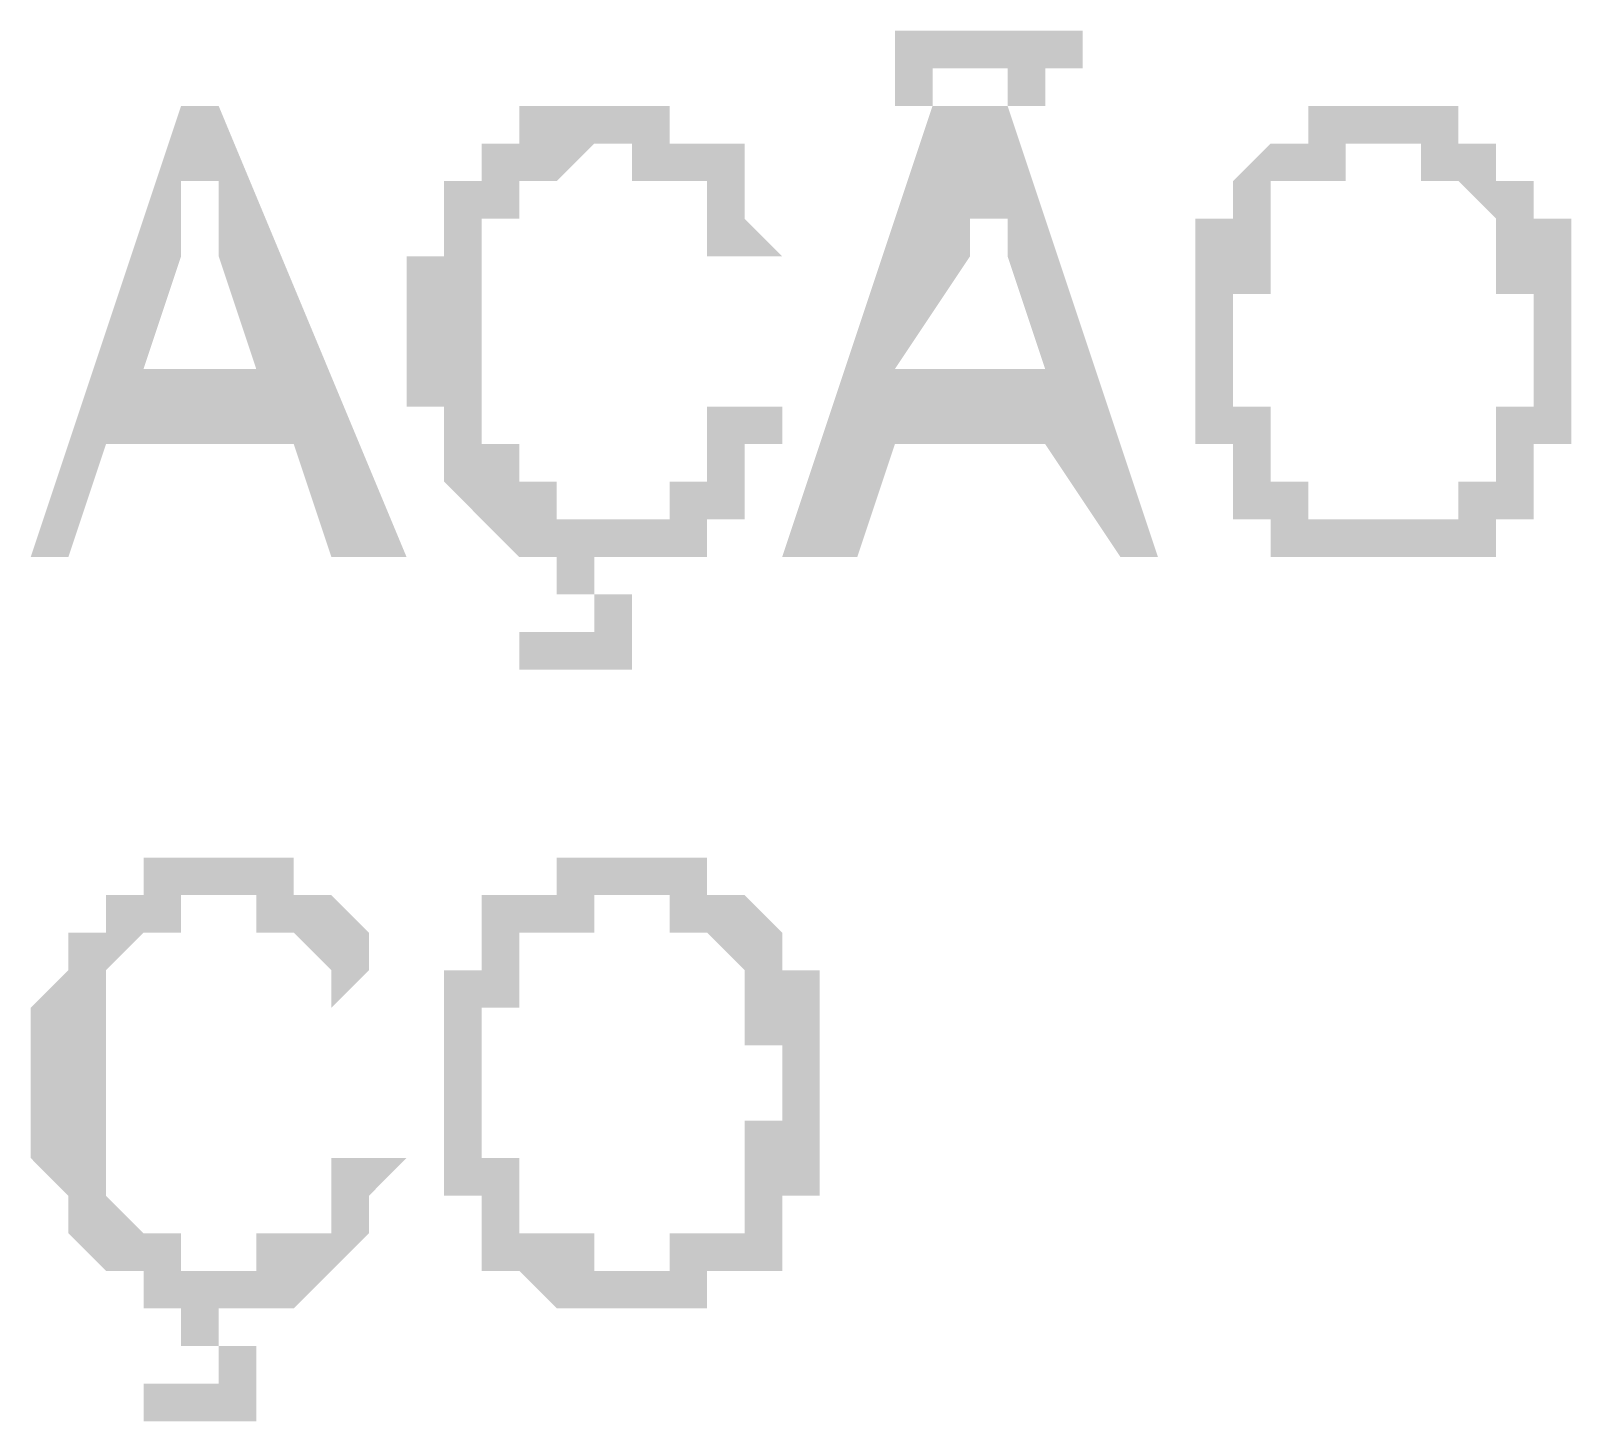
# Model space of a CAD drawing. Header units: inches. Extents: x 6 to 332, y 4 to 234.
# Drawn here: x 296.935 to 297.629, y 109.688 to 110.314 of the extents above; entities that cross this region are included whole.
import ezdxf

# ---------------------------------------------------------------- set-up
doc = ezdxf.new("R2010")
doc.units = ezdxf.units.IN
doc.header["$MEASUREMENT"] = 0
doc.layers.add('PDF_BASE', color=7, linetype='Continuous', true_color=0x767676)

msp = doc.modelspace()

# ---------------------------------------------------------------- hatches: boundary and pattern name
at = {"layer": 'PDF_BASE', "transparency": 33554559}
h = msp.add_hatch(color=256, dxfattribs=at)
h.paths.add_polyline_path([(297.27361, 110.07709), (297.34135, 110.28029), (297.37521, 110.28029), (297.44295, 110.07709), (297.42601, 110.07709), (297.39215, 110.12789), (297.32441, 110.12789), (297.30748, 110.07709)], flags=0)
h.paths.add_polyline_path([(297.32441, 110.16175), (297.39215, 110.16175), (297.37521, 110.21255), (297.37521, 110.21255), (297.37521, 110.21255), (297.37521, 110.22949), (297.37521, 110.22949), (297.37521, 110.22949), (297.35828, 110.22949), (297.35828, 110.22949), (297.35828, 110.22949), (297.35828, 110.24642), (297.35828, 110.24642), (297.35828, 110.24642), (297.35828, 110.24642), (297.35828, 110.24642), (297.35828, 110.24642), (297.35828, 110.24642), (297.35828, 110.24642), (297.35828, 110.24642), (297.35828, 110.24642), (297.35828, 110.24642), (297.35828, 110.24642), (297.35828, 110.24642), (297.35828, 110.24642), (297.35828, 110.22949), (297.35828, 110.22949), (297.35828, 110.22949), (297.35828, 110.22949), (297.35828, 110.22949), (297.35828, 110.22949), (297.35828, 110.21255), (297.35828, 110.21255), (297.35828, 110.21255)], flags=0)
h.paths.add_polyline_path([(297.32441, 110.28029), (297.32441, 110.29722), (297.32441, 110.29722), (297.32441, 110.29722), (297.32441, 110.29722), (297.32441, 110.29722), (297.32441, 110.29722), (297.32441, 110.31415), (297.32441, 110.31415), (297.32441, 110.31415), (297.32441, 110.31415), (297.32441, 110.31415), (297.34135, 110.31415), (297.34135, 110.31415), (297.34135, 110.31415), (297.34135, 110.31415), (297.34135, 110.31415), (297.34135, 110.31415), (297.34135, 110.31415), (297.34135, 110.31415), (297.35828, 110.31415), (297.35828, 110.31415), (297.35828, 110.31415), (297.35828, 110.31415), (297.35828, 110.31415), (297.35828, 110.31415), (297.35828, 110.31415), (297.37521, 110.31415), (297.37521, 110.31415), (297.37521, 110.31415), (297.37521, 110.31415), (297.37521, 110.31415), (297.37521, 110.31415), (297.37521, 110.31415), (297.37521, 110.31415), (297.39215, 110.31415), (297.39215, 110.31415), (297.39215, 110.31415), (297.39215, 110.31415), (297.39215, 110.31415), (297.40908, 110.31415), (297.40908, 110.31415), (297.40908, 110.31415), (297.40908, 110.31415), (297.40908, 110.31415), (297.40908, 110.29722), (297.39215, 110.29722), (297.39215, 110.29722), (297.39215, 110.29722), (297.39215, 110.29722), (297.39215, 110.29722), (297.39215, 110.29722), (297.39215, 110.29722), (297.39215, 110.29722), (297.39215, 110.29722), (297.39215, 110.29722), (297.39215, 110.28029), (297.37521, 110.28029), (297.37521, 110.28029), (297.37521, 110.28029), (297.37521, 110.29722), (297.37521, 110.29722), (297.37521, 110.29722), (297.37521, 110.29722), (297.35828, 110.29722), (297.35828, 110.29722), (297.35828, 110.29722), (297.35828, 110.29722), (297.35828, 110.29722), (297.35828, 110.29722), (297.35828, 110.29722), (297.34135, 110.29722), (297.34135, 110.29722), (297.34135, 110.29722), (297.34135, 110.29722), (297.34135, 110.29722), (297.34135, 110.29722), (297.34135, 110.29722), (297.34135, 110.29722), (297.34135, 110.29722), (297.34135, 110.29722), (297.34135, 110.28029)], flags=0)
h = msp.add_hatch(color=256, dxfattribs=at)
h.paths.add_polyline_path([(296.93495, 110.07709), (297.00268, 110.28029), (297.01962, 110.28029), (297.10428, 110.07709), (297.07042, 110.07709), (297.05348, 110.12789), (296.96882, 110.12789), (296.95188, 110.07709)], flags=0)
h.paths.add_polyline_path([(296.98575, 110.16175), (297.03655, 110.16175), (297.01962, 110.21255), (297.01962, 110.21255), (297.01962, 110.21255), (297.01962, 110.22949), (297.01962, 110.22949), (297.01962, 110.22949), (297.01962, 110.22949), (297.01962, 110.22949), (297.01962, 110.22949), (297.01962, 110.24642), (297.01962, 110.24642), (297.01962, 110.24642), (297.01962, 110.24642), (297.01962, 110.24642), (297.01962, 110.24642), (297.00268, 110.24642), (297.00268, 110.24642), (297.00268, 110.24642), (297.00268, 110.24642), (297.00268, 110.24642), (297.00268, 110.24642), (297.00268, 110.24642), (297.00268, 110.24642), (297.00268, 110.22949), (297.00268, 110.22949), (297.00268, 110.22949), (297.00268, 110.22949), (297.00268, 110.22949), (297.00268, 110.22949), (297.00268, 110.21255), (297.00268, 110.21255), (297.00268, 110.21255)], flags=0)
h = msp.add_hatch(color=256, dxfattribs=at)
h.paths.add_polyline_path([(297.23975, 110.14482), (297.27361, 110.14482), (297.27361, 110.12789), (297.27361, 110.12789), (297.27361, 110.12789), (297.27361, 110.12789), (297.25668, 110.12789), (297.25668, 110.12789), (297.25668, 110.11096), (297.25668, 110.11096), (297.25668, 110.11096), (297.25668, 110.11096), (297.25668, 110.11096), (297.25668, 110.11096), (297.25668, 110.11096), (297.25668, 110.11096), (297.25668, 110.09402), (297.25668, 110.09402), (297.25668, 110.09402), (297.23975, 110.09402), (297.23975, 110.09402), (297.23975, 110.09402), (297.23975, 110.09402), (297.23975, 110.09402), (297.23975, 110.09402), (297.23975, 110.09402), (297.23975, 110.07709), (297.23975, 110.07709), (297.23975, 110.07709), (297.22282, 110.07709), (297.22282, 110.07709), (297.22282, 110.07709), (297.22282, 110.07709), (297.22282, 110.07709), (297.22282, 110.07709), (297.22282, 110.07709), (297.20588, 110.07709), (297.20588, 110.07709), (297.20588, 110.07709), (297.20588, 110.07709), (297.20588, 110.07709), (297.20588, 110.07709), (297.20588, 110.07709), (297.18895, 110.07709), (297.18895, 110.07709), (297.18895, 110.07709), (297.18895, 110.07709), (297.18895, 110.07709), (297.18895, 110.07709), (297.17202, 110.07709), (297.17202, 110.07709), (297.17202, 110.07709), (297.17202, 110.07709), (297.17202, 110.07709), (297.17202, 110.07709), (297.17202, 110.07709), (297.15508, 110.07709), (297.15508, 110.07709), (297.15508, 110.07709), (297.15508, 110.07709), (297.15508, 110.07709), (297.15508, 110.07709), (297.15508, 110.07709), (297.15508, 110.07709), (297.15508, 110.07709), (297.13815, 110.09402), (297.13815, 110.09402), (297.13815, 110.09402), (297.13815, 110.09402), (297.13815, 110.09402), (297.13815, 110.09402), (297.13815, 110.09402), (297.13815, 110.09402), (297.13815, 110.09402), (297.12122, 110.11096), (297.12122, 110.11096), (297.12122, 110.11096), (297.12122, 110.11096), (297.12122, 110.11096), (297.12122, 110.11096), (297.12122, 110.11096), (297.12122, 110.12789), (297.12122, 110.12789), (297.12122, 110.12789), (297.12122, 110.12789), (297.12122, 110.12789), (297.12122, 110.12789), (297.12122, 110.14482), (297.12122, 110.14482), (297.12122, 110.14482), (297.12122, 110.14482), (297.10428, 110.14482), (297.10428, 110.14482), (297.10428, 110.14482), (297.10428, 110.16175), (297.10428, 110.16175), (297.10428, 110.16175), (297.10428, 110.16175), (297.10428, 110.16175), (297.10428, 110.16175), (297.10428, 110.17869), (297.10428, 110.17869), (297.10428, 110.17869), (297.10428, 110.17869), (297.10428, 110.17869), (297.10428, 110.17869), (297.10428, 110.19562), (297.10428, 110.19562), (297.10428, 110.19562), (297.10428, 110.19562), (297.10428, 110.19562), (297.10428, 110.19562), (297.10428, 110.21255), (297.10428, 110.21255), (297.12122, 110.21255), (297.12122, 110.21255), (297.12122, 110.21255), (297.12122, 110.21255), (297.12122, 110.22949), (297.12122, 110.22949), (297.12122, 110.22949), (297.12122, 110.22949), (297.12122, 110.22949), (297.12122, 110.22949), (297.12122, 110.22949), (297.12122, 110.22949), (297.12122, 110.24642), (297.12122, 110.24642), (297.12122, 110.24642), (297.12122, 110.24642), (297.13815, 110.24642), (297.13815, 110.24642), (297.13815, 110.24642), (297.13815, 110.24642), (297.13815, 110.26335), (297.13815, 110.26335), (297.13815, 110.26335), (297.13815, 110.26335), (297.13815, 110.26335), (297.15508, 110.26335), (297.15508, 110.26335), (297.15508, 110.26335), (297.15508, 110.26335), (297.15508, 110.26335), (297.15508, 110.26335), (297.15508, 110.26335), (297.15508, 110.28029), (297.17202, 110.28029), (297.17202, 110.28029), (297.17202, 110.28029), (297.17202, 110.28029), (297.17202, 110.28029), (297.17202, 110.28029), (297.17202, 110.28029), (297.18895, 110.28029), (297.18895, 110.28029), (297.18895, 110.28029), (297.18895, 110.28029), (297.18895, 110.28029), (297.18895, 110.28029), (297.18895, 110.28029), (297.18895, 110.28029), (297.20588, 110.28029), (297.20588, 110.28029), (297.20588, 110.28029), (297.20588, 110.28029), (297.20588, 110.28029), (297.20588, 110.28029), (297.22282, 110.28029), (297.22282, 110.28029), (297.22282, 110.28029), (297.22282, 110.28029), (297.22282, 110.28029), (297.22282, 110.28029), (297.22282, 110.26335), (297.22282, 110.26335), (297.23975, 110.26335), (297.23975, 110.26335), (297.23975, 110.26335), (297.23975, 110.26335), (297.23975, 110.26335), (297.23975, 110.26335), (297.23975, 110.26335), (297.23975, 110.26335), (297.23975, 110.26335), (297.25668, 110.26335), (297.25668, 110.24642), (297.25668, 110.24642), (297.25668, 110.24642), (297.25668, 110.24642), (297.25668, 110.24642), (297.25668, 110.24642), (297.25668, 110.24642), (297.25668, 110.22949), (297.25668, 110.22949), (297.25668, 110.22949), (297.25668, 110.22949), (297.25668, 110.22949), (297.25668, 110.22949), (297.27361, 110.21255), (297.23975, 110.21255), (297.23975, 110.21255), (297.23975, 110.21255), (297.23975, 110.22949), (297.23975, 110.22949), (297.23975, 110.22949), (297.23975, 110.22949), (297.23975, 110.22949), (297.23975, 110.22949), (297.23975, 110.24642), (297.22282, 110.24642), (297.22282, 110.24642), (297.22282, 110.24642), (297.22282, 110.24642), (297.22282, 110.24642), (297.22282, 110.24642), (297.22282, 110.24642), (297.22282, 110.24642), (297.22282, 110.24642), (297.20588, 110.24642), (297.20588, 110.24642), (297.20588, 110.24642), (297.20588, 110.26335), (297.20588, 110.26335), (297.20588, 110.26335), (297.20588, 110.26335), (297.18895, 110.26335), (297.18895, 110.26335), (297.18895, 110.26335), (297.18895, 110.26335), (297.18895, 110.26335), (297.18895, 110.26335), (297.18895, 110.26335), (297.17202, 110.24642), (297.17202, 110.24642), (297.17202, 110.24642), (297.17202, 110.24642), (297.17202, 110.24642), (297.17202, 110.24642), (297.17202, 110.24642), (297.15508, 110.24642), (297.15508, 110.24642), (297.15508, 110.24642), (297.15508, 110.24642), (297.15508, 110.24642), (297.15508, 110.24642), (297.15508, 110.24642), (297.15508, 110.22949), (297.15508, 110.22949), (297.15508, 110.22949), (297.13815, 110.22949), (297.13815, 110.22949), (297.13815, 110.22949), (297.13815, 110.22949), (297.13815, 110.21255), (297.13815, 110.21255), (297.13815, 110.21255), (297.13815, 110.21255), (297.13815, 110.21255), (297.13815, 110.21255), (297.13815, 110.21255), (297.13815, 110.19562), (297.13815, 110.19562), (297.13815, 110.19562), (297.13815, 110.19562), (297.13815, 110.19562), (297.13815, 110.19562), (297.13815, 110.17869), (297.13815, 110.17869), (297.13815, 110.17869), (297.13815, 110.17869), (297.13815, 110.17869), (297.13815, 110.17869), (297.13815, 110.16175), (297.13815, 110.16175), (297.13815, 110.16175), (297.13815, 110.16175), (297.13815, 110.16175), (297.13815, 110.16175), (297.13815, 110.14482), (297.13815, 110.14482), (297.13815, 110.14482), (297.13815, 110.14482), (297.13815, 110.14482), (297.13815, 110.14482), (297.13815, 110.12789), (297.13815, 110.12789), (297.13815, 110.12789), (297.13815, 110.12789), (297.13815, 110.12789), (297.13815, 110.12789), (297.13815, 110.12789), (297.15508, 110.12789), (297.15508, 110.11096), (297.15508, 110.11096), (297.15508, 110.11096), (297.15508, 110.11096), (297.15508, 110.11096), (297.15508, 110.11096), (297.15508, 110.11096), (297.15508, 110.11096), (297.15508, 110.11096), (297.17202, 110.11096), (297.17202, 110.09402), (297.17202, 110.09402), (297.17202, 110.09402), (297.17202, 110.09402), (297.17202, 110.09402), (297.17202, 110.09402), (297.17202, 110.09402), (297.18895, 110.09402), (297.18895, 110.09402), (297.18895, 110.09402), (297.18895, 110.09402), (297.18895, 110.09402), (297.18895, 110.09402), (297.20588, 110.09402), (297.20588, 110.09402), (297.20588, 110.09402), (297.20588, 110.09402), (297.20588, 110.09402), (297.20588, 110.09402), (297.20588, 110.09402), (297.20588, 110.09402), (297.22282, 110.09402), (297.22282, 110.09402), (297.22282, 110.11096), (297.22282, 110.11096), (297.22282, 110.11096), (297.22282, 110.11096), (297.22282, 110.11096), (297.22282, 110.11096), (297.22282, 110.11096), (297.23975, 110.11096), (297.23975, 110.11096), (297.23975, 110.11096), (297.23975, 110.12789), (297.23975, 110.12789), (297.23975, 110.12789), (297.23975, 110.12789), (297.23975, 110.12789), (297.23975, 110.12789), (297.23975, 110.14482), (297.23975, 110.14482), (297.23975, 110.14482), (297.23975, 110.14482), (297.23975, 110.14482)], flags=0)
h.paths.add_polyline_path([(297.17202, 110.06016), (297.17202, 110.07709), (297.18895, 110.07709), (297.18895, 110.06016), (297.18895, 110.06016), (297.20588, 110.06016), (297.20588, 110.06016), (297.20588, 110.06016), (297.20588, 110.06016), (297.20588, 110.06016), (297.20588, 110.06016), (297.20588, 110.06016), (297.20588, 110.06016), (297.20588, 110.04322), (297.20588, 110.04322), (297.20588, 110.04322), (297.20588, 110.04322), (297.20588, 110.04322), (297.20588, 110.04322), (297.20588, 110.04322), (297.20588, 110.02629), (297.20588, 110.02629), (297.20588, 110.02629), (297.20588, 110.02629), (297.20588, 110.02629), (297.20588, 110.02629), (297.20588, 110.02629), (297.20588, 110.02629), (297.18895, 110.02629), (297.18895, 110.02629), (297.18895, 110.02629), (297.18895, 110.02629), (297.18895, 110.02629), (297.18895, 110.02629), (297.18895, 110.02629), (297.17202, 110.02629), (297.17202, 110.02629), (297.17202, 110.02629), (297.17202, 110.02629), (297.17202, 110.02629), (297.17202, 110.02629), (297.17202, 110.02629), (297.15508, 110.02629), (297.15508, 110.02629), (297.15508, 110.02629), (297.15508, 110.04322), (297.17202, 110.04322), (297.17202, 110.04322), (297.17202, 110.04322), (297.17202, 110.04322), (297.17202, 110.04322), (297.17202, 110.04322), (297.17202, 110.04322), (297.18895, 110.04322), (297.18895, 110.04322), (297.18895, 110.04322), (297.18895, 110.04322), (297.18895, 110.04322), (297.18895, 110.04322), (297.18895, 110.04322), (297.18895, 110.04322), (297.18895, 110.04322), (297.18895, 110.04322), (297.18895, 110.04322), (297.18895, 110.06016), (297.18895, 110.06016), (297.18895, 110.06016), (297.18895, 110.06016), (297.17202, 110.06016), (297.17202, 110.06016), (297.17202, 110.06016), (297.17202, 110.06016)], flags=0)
h = msp.add_hatch(color=256, dxfattribs=at)
h.paths.add_polyline_path([(297.45988, 110.17869), (297.45988, 110.17869), (297.45988, 110.17869), (297.45988, 110.17869), (297.45988, 110.17869), (297.45988, 110.19562), (297.45988, 110.19562), (297.45988, 110.19562), (297.45988, 110.19562), (297.45988, 110.19562), (297.45988, 110.19562), (297.45988, 110.21255), (297.45988, 110.21255), (297.45988, 110.21255), (297.45988, 110.21255), (297.45988, 110.21255), (297.45988, 110.21255), (297.45988, 110.22949), (297.45988, 110.22949), (297.45988, 110.22949), (297.47681, 110.22949), (297.47681, 110.22949), (297.47681, 110.22949), (297.47681, 110.22949), (297.47681, 110.22949), (297.47681, 110.24642), (297.47681, 110.24642), (297.47681, 110.24642), (297.47681, 110.24642), (297.47681, 110.24642), (297.47681, 110.24642), (297.47681, 110.24642), (297.47681, 110.24642), (297.49375, 110.26335), (297.49375, 110.26335), (297.49375, 110.26335), (297.49375, 110.26335), (297.49375, 110.26335), (297.49375, 110.26335), (297.49375, 110.26335), (297.49375, 110.26335), (297.49375, 110.26335), (297.51068, 110.26335), (297.51068, 110.26335), (297.51068, 110.26335), (297.51068, 110.28029), (297.51068, 110.28029), (297.51068, 110.28029), (297.51068, 110.28029), (297.52761, 110.28029), (297.52761, 110.28029), (297.52761, 110.28029), (297.52761, 110.28029), (297.52761, 110.28029), (297.52761, 110.28029), (297.52761, 110.28029), (297.54455, 110.28029), (297.54455, 110.28029), (297.54455, 110.28029), (297.54455, 110.28029), (297.54455, 110.28029), (297.54455, 110.28029), (297.54455, 110.28029), (297.54455, 110.28029), (297.56148, 110.28029), (297.56148, 110.28029), (297.56148, 110.28029), (297.56148, 110.28029), (297.56148, 110.28029), (297.56148, 110.28029), (297.56148, 110.28029), (297.57841, 110.28029), (297.57841, 110.28029), (297.57841, 110.28029), (297.57841, 110.28029), (297.57841, 110.26335), (297.57841, 110.26335), (297.57841, 110.26335), (297.59535, 110.26335), (297.59535, 110.26335), (297.59535, 110.26335), (297.59535, 110.26335), (297.59535, 110.26335), (297.59535, 110.26335), (297.59535, 110.26335), (297.59535, 110.26335), (297.59535, 110.24642), (297.61228, 110.24642), (297.61228, 110.24642), (297.61228, 110.24642), (297.61228, 110.24642), (297.61228, 110.24642), (297.61228, 110.24642), (297.61228, 110.24642), (297.61228, 110.22949), (297.61228, 110.22949), (297.61228, 110.22949), (297.61228, 110.22949), (297.61228, 110.22949), (297.62921, 110.22949), (297.62921, 110.22949), (297.62921, 110.22949), (297.62921, 110.21255), (297.62921, 110.21255), (297.62921, 110.21255), (297.62921, 110.21255), (297.62921, 110.21255), (297.62921, 110.21255), (297.62921, 110.19562), (297.62921, 110.19562), (297.62921, 110.19562), (297.62921, 110.19562), (297.62921, 110.19562), (297.62921, 110.19562), (297.62921, 110.17869), (297.62921, 110.17869), (297.62921, 110.17869), (297.62921, 110.17869), (297.62921, 110.17869), (297.62921, 110.17869), (297.62921, 110.16175), (297.62921, 110.16175), (297.62921, 110.16175), (297.62921, 110.16175), (297.62921, 110.16175), (297.62921, 110.16175), (297.62921, 110.14482), (297.62921, 110.14482), (297.62921, 110.14482), (297.62921, 110.14482), (297.62921, 110.14482), (297.62921, 110.14482), (297.62921, 110.12789), (297.62921, 110.12789), (297.62921, 110.12789), (297.62921, 110.12789), (297.62921, 110.12789), (297.62921, 110.12789), (297.61228, 110.12789), (297.61228, 110.12789), (297.61228, 110.11096), (297.61228, 110.11096), (297.61228, 110.11096), (297.61228, 110.11096), (297.61228, 110.11096), (297.61228, 110.11096), (297.61228, 110.11096), (297.61228, 110.09402), (297.61228, 110.09402), (297.61228, 110.09402), (297.59535, 110.09402), (297.59535, 110.09402), (297.59535, 110.09402), (297.59535, 110.09402), (297.59535, 110.09402), (297.59535, 110.09402), (297.59535, 110.09402), (297.59535, 110.07709), (297.59535, 110.07709), (297.57841, 110.07709), (297.57841, 110.07709), (297.57841, 110.07709), (297.57841, 110.07709), (297.57841, 110.07709), (297.57841, 110.07709), (297.57841, 110.07709), (297.56148, 110.07709), (297.56148, 110.07709), (297.56148, 110.07709), (297.56148, 110.07709), (297.56148, 110.07709), (297.56148, 110.07709), (297.56148, 110.07709), (297.54455, 110.07709), (297.54455, 110.07709), (297.54455, 110.07709), (297.54455, 110.07709), (297.54455, 110.07709), (297.54455, 110.07709), (297.54455, 110.07709), (297.54455, 110.07709), (297.52761, 110.07709), (297.52761, 110.07709), (297.52761, 110.07709), (297.52761, 110.07709), (297.52761, 110.07709), (297.52761, 110.07709), (297.52761, 110.07709), (297.51068, 110.07709), (297.51068, 110.07709), (297.51068, 110.07709), (297.51068, 110.07709), (297.51068, 110.07709), (297.51068, 110.07709), (297.51068, 110.07709), (297.49375, 110.07709), (297.49375, 110.09402), (297.49375, 110.09402), (297.49375, 110.09402), (297.49375, 110.09402), (297.49375, 110.09402), (297.49375, 110.09402), (297.49375, 110.09402), (297.49375, 110.09402), (297.47681, 110.09402), (297.47681, 110.09402), (297.47681, 110.09402), (297.47681, 110.11096), (297.47681, 110.11096), (297.47681, 110.11096), (297.47681, 110.11096), (297.47681, 110.11096), (297.47681, 110.11096), (297.47681, 110.11096), (297.47681, 110.12789), (297.47681, 110.12789), (297.47681, 110.12789), (297.45988, 110.12789), (297.45988, 110.12789), (297.45988, 110.12789), (297.45988, 110.12789), (297.45988, 110.12789), (297.45988, 110.14482), (297.45988, 110.14482), (297.45988, 110.14482), (297.45988, 110.14482), (297.45988, 110.14482), (297.45988, 110.14482), (297.45988, 110.16175), (297.45988, 110.16175), (297.45988, 110.16175), (297.45988, 110.16175), (297.45988, 110.16175), (297.45988, 110.16175), (297.45988, 110.17869), (297.45988, 110.17869)], flags=0)
h.paths.add_polyline_path([(297.47681, 110.17869), (297.47681, 110.16175), (297.47681, 110.16175), (297.47681, 110.16175), (297.47681, 110.16175), (297.47681, 110.16175), (297.47681, 110.16175), (297.47681, 110.14482), (297.47681, 110.14482), (297.49375, 110.14482), (297.49375, 110.14482), (297.49375, 110.14482), (297.49375, 110.14482), (297.49375, 110.12789), (297.49375, 110.12789), (297.49375, 110.12789), (297.49375, 110.12789), (297.49375, 110.12789), (297.49375, 110.12789), (297.49375, 110.12789), (297.49375, 110.12789), (297.49375, 110.11096), (297.49375, 110.11096), (297.49375, 110.11096), (297.51068, 110.11096), (297.51068, 110.11096), (297.51068, 110.11096), (297.51068, 110.11096), (297.51068, 110.11096), (297.51068, 110.11096), (297.51068, 110.11096), (297.51068, 110.09402), (297.51068, 110.09402), (297.52761, 110.09402), (297.52761, 110.09402), (297.52761, 110.09402), (297.52761, 110.09402), (297.52761, 110.09402), (297.52761, 110.09402), (297.52761, 110.09402), (297.54455, 110.09402), (297.54455, 110.09402), (297.54455, 110.09402), (297.54455, 110.09402), (297.54455, 110.09402), (297.54455, 110.09402), (297.54455, 110.09402), (297.56148, 110.09402), (297.56148, 110.09402), (297.56148, 110.09402), (297.56148, 110.09402), (297.56148, 110.09402), (297.56148, 110.09402), (297.56148, 110.09402), (297.57841, 110.09402), (297.57841, 110.09402), (297.57841, 110.11096), (297.57841, 110.11096), (297.57841, 110.11096), (297.57841, 110.11096), (297.57841, 110.11096), (297.57841, 110.11096), (297.57841, 110.11096), (297.59535, 110.11096), (297.59535, 110.11096), (297.59535, 110.11096), (297.59535, 110.12789), (297.59535, 110.12789), (297.59535, 110.12789), (297.59535, 110.12789), (297.59535, 110.12789), (297.59535, 110.12789), (297.59535, 110.12789), (297.59535, 110.12789), (297.59535, 110.14482), (297.59535, 110.14482), (297.59535, 110.14482), (297.59535, 110.14482), (297.59535, 110.14482), (297.61228, 110.14482), (297.61228, 110.14482), (297.61228, 110.16175), (297.61228, 110.16175), (297.61228, 110.16175), (297.61228, 110.16175), (297.61228, 110.16175), (297.61228, 110.17869), (297.61228, 110.17869), (297.61228, 110.17869), (297.61228, 110.17869), (297.61228, 110.17869), (297.61228, 110.17869), (297.61228, 110.19562), (297.61228, 110.19562), (297.61228, 110.19562), (297.61228, 110.19562), (297.61228, 110.19562), (297.59535, 110.19562), (297.59535, 110.21255), (297.59535, 110.21255), (297.59535, 110.21255), (297.59535, 110.21255), (297.59535, 110.21255), (297.59535, 110.21255), (297.59535, 110.21255), (297.59535, 110.21255), (297.59535, 110.22949), (297.59535, 110.22949), (297.59535, 110.22949), (297.59535, 110.22949), (297.59535, 110.22949), (297.59535, 110.22949), (297.59535, 110.22949), (297.57841, 110.24642), (297.57841, 110.24642), (297.57841, 110.24642), (297.57841, 110.24642), (297.57841, 110.24642), (297.57841, 110.24642), (297.57841, 110.24642), (297.57841, 110.24642), (297.57841, 110.24642), (297.56148, 110.24642), (297.56148, 110.24642), (297.56148, 110.24642), (297.56148, 110.24642), (297.56148, 110.24642), (297.56148, 110.26335), (297.56148, 110.26335), (297.54455, 110.26335), (297.54455, 110.26335), (297.54455, 110.26335), (297.54455, 110.26335), (297.54455, 110.26335), (297.54455, 110.26335), (297.54455, 110.26335), (297.52761, 110.26335), (297.52761, 110.26335), (297.52761, 110.24642), (297.52761, 110.24642), (297.52761, 110.24642), (297.52761, 110.24642), (297.52761, 110.24642), (297.51068, 110.24642), (297.51068, 110.24642), (297.51068, 110.24642), (297.51068, 110.24642), (297.51068, 110.24642), (297.51068, 110.24642), (297.51068, 110.24642), (297.51068, 110.24642), (297.49375, 110.24642), (297.49375, 110.22949), (297.49375, 110.22949), (297.49375, 110.22949), (297.49375, 110.22949), (297.49375, 110.22949), (297.49375, 110.22949), (297.49375, 110.22949), (297.49375, 110.22949), (297.49375, 110.22949), (297.49375, 110.21255), (297.49375, 110.21255), (297.49375, 110.21255), (297.49375, 110.21255), (297.49375, 110.21255), (297.49375, 110.21255), (297.49375, 110.21255), (297.49375, 110.19562), (297.47681, 110.19562), (297.47681, 110.19562), (297.47681, 110.19562), (297.47681, 110.19562), (297.47681, 110.19562), (297.47681, 110.17869), (297.47681, 110.17869), (297.47681, 110.17869), (297.47681, 110.17869), (297.47681, 110.17869)], flags=0)
h = msp.add_hatch(color=256, dxfattribs=at)
h.paths.add_polyline_path([(297.07042, 109.80616), (297.10428, 109.80616), (297.10428, 109.80616), (297.08735, 109.78922), (297.08735, 109.78922), (297.08735, 109.78922), (297.08735, 109.78922), (297.08735, 109.78922), (297.08735, 109.78922), (297.08735, 109.77229), (297.08735, 109.77229), (297.08735, 109.77229), (297.08735, 109.77229), (297.08735, 109.77229), (297.08735, 109.77229), (297.08735, 109.77229), (297.08735, 109.77229), (297.07042, 109.75536), (297.07042, 109.75536), (297.07042, 109.75536), (297.07042, 109.75536), (297.07042, 109.75536), (297.07042, 109.75536), (297.07042, 109.75536), (297.07042, 109.75536), (297.07042, 109.75536), (297.07042, 109.75536), (297.07042, 109.75536), (297.05348, 109.73842), (297.05348, 109.73842), (297.05348, 109.73842), (297.05348, 109.73842), (297.05348, 109.73842), (297.05348, 109.73842), (297.05348, 109.73842), (297.03655, 109.73842), (297.03655, 109.73842), (297.03655, 109.73842), (297.03655, 109.73842), (297.03655, 109.73842), (297.03655, 109.73842), (297.03655, 109.73842), (297.01962, 109.73842), (297.01962, 109.73842), (297.01962, 109.73842), (297.01962, 109.73842), (297.01962, 109.73842), (297.01962, 109.73842), (297.00268, 109.73842), (297.00268, 109.73842), (297.00268, 109.73842), (297.00268, 109.73842), (297.00268, 109.73842), (297.00268, 109.73842), (297.00268, 109.73842), (296.98575, 109.73842), (296.98575, 109.73842), (296.98575, 109.73842), (296.98575, 109.73842), (296.98575, 109.73842), (296.98575, 109.73842), (296.98575, 109.73842), (296.98575, 109.75536), (296.96882, 109.75536), (296.96882, 109.75536), (296.96882, 109.75536), (296.96882, 109.75536), (296.96882, 109.75536), (296.96882, 109.75536), (296.96882, 109.75536), (296.96882, 109.75536), (296.96882, 109.75536), (296.96882, 109.75536), (296.95188, 109.77229), (296.95188, 109.77229), (296.95188, 109.77229), (296.95188, 109.77229), (296.95188, 109.77229), (296.95188, 109.77229), (296.95188, 109.77229), (296.95188, 109.78922), (296.95188, 109.78922), (296.95188, 109.78922), (296.95188, 109.78922), (296.95188, 109.78922), (296.95188, 109.78922), (296.95188, 109.78922), (296.93495, 109.80616), (296.93495, 109.80616), (296.93495, 109.80616), (296.93495, 109.80616), (296.93495, 109.80616), (296.93495, 109.80616), (296.93495, 109.82309), (296.93495, 109.82309), (296.93495, 109.82309), (296.93495, 109.82309), (296.93495, 109.82309), (296.93495, 109.82309), (296.93495, 109.84002), (296.93495, 109.84002), (296.93495, 109.84002), (296.93495, 109.84002), (296.93495, 109.84002), (296.93495, 109.84002), (296.93495, 109.85696), (296.93495, 109.85696), (296.93495, 109.85696), (296.93495, 109.85696), (296.93495, 109.85696), (296.93495, 109.85696), (296.93495, 109.87389), (296.93495, 109.87389), (296.93495, 109.87389), (296.93495, 109.87389), (296.93495, 109.87389), (296.93495, 109.87389), (296.95188, 109.89082), (296.95188, 109.89082), (296.95188, 109.89082), (296.95188, 109.89082), (296.95188, 109.89082), (296.95188, 109.89082), (296.95188, 109.89082), (296.95188, 109.89082), (296.95188, 109.90776), (296.95188, 109.90776), (296.95188, 109.90776), (296.95188, 109.90776), (296.95188, 109.90776), (296.95188, 109.90776), (296.95188, 109.90776), (296.96882, 109.90776), (296.96882, 109.92469), (296.96882, 109.92469), (296.96882, 109.92469), (296.96882, 109.92469), (296.96882, 109.92469), (296.96882, 109.92469), (296.96882, 109.92469), (296.96882, 109.92469), (296.98575, 109.92469), (296.98575, 109.92469), (296.98575, 109.94162), (296.98575, 109.94162), (296.98575, 109.94162), (296.98575, 109.94162), (296.98575, 109.94162), (297.00268, 109.94162), (297.00268, 109.94162), (297.00268, 109.94162), (297.00268, 109.94162), (297.00268, 109.94162), (297.00268, 109.94162), (297.00268, 109.94162), (297.01962, 109.94162), (297.01962, 109.94162), (297.01962, 109.94162), (297.01962, 109.94162), (297.01962, 109.94162), (297.01962, 109.94162), (297.01962, 109.94162), (297.01962, 109.94162), (297.03655, 109.94162), (297.03655, 109.94162), (297.03655, 109.94162), (297.03655, 109.94162), (297.03655, 109.94162), (297.03655, 109.94162), (297.05348, 109.94162), (297.05348, 109.94162), (297.05348, 109.94162), (297.05348, 109.94162), (297.05348, 109.94162), (297.05348, 109.94162), (297.05348, 109.94162), (297.05348, 109.92469), (297.07042, 109.92469), (297.07042, 109.92469), (297.07042, 109.92469), (297.07042, 109.92469), (297.07042, 109.92469), (297.07042, 109.92469), (297.07042, 109.92469), (297.07042, 109.92469), (297.07042, 109.92469), (297.07042, 109.92469), (297.08735, 109.90776), (297.08735, 109.90776), (297.08735, 109.90776), (297.08735, 109.90776), (297.08735, 109.90776), (297.08735, 109.90776), (297.08735, 109.90776), (297.08735, 109.89082), (297.08735, 109.89082), (297.08735, 109.89082), (297.08735, 109.89082), (297.08735, 109.89082), (297.08735, 109.89082), (297.07042, 109.87389), (297.07042, 109.87389), (297.07042, 109.89082), (297.07042, 109.89082), (297.07042, 109.89082), (297.07042, 109.89082), (297.07042, 109.89082), (297.07042, 109.89082), (297.05348, 109.90776), (297.05348, 109.90776), (297.05348, 109.90776), (297.05348, 109.90776), (297.05348, 109.90776), (297.05348, 109.90776), (297.05348, 109.90776), (297.05348, 109.90776), (297.05348, 109.90776), (297.05348, 109.90776), (297.03655, 109.90776), (297.03655, 109.92469), (297.03655, 109.92469), (297.03655, 109.92469), (297.03655, 109.92469), (297.03655, 109.92469), (297.03655, 109.92469), (297.01962, 109.92469), (297.01962, 109.92469), (297.01962, 109.92469), (297.01962, 109.92469), (297.01962, 109.92469), (297.01962, 109.92469), (297.01962, 109.92469), (297.00268, 109.92469), (297.00268, 109.92469), (297.00268, 109.92469), (297.00268, 109.92469), (297.00268, 109.90776), (297.00268, 109.90776), (297.00268, 109.90776), (296.98575, 109.90776), (296.98575, 109.90776), (296.98575, 109.90776), (296.98575, 109.90776), (296.98575, 109.90776), (296.98575, 109.90776), (296.98575, 109.90776), (296.98575, 109.90776), (296.98575, 109.90776), (296.96882, 109.89082), (296.96882, 109.89082), (296.96882, 109.89082), (296.96882, 109.89082), (296.96882, 109.89082), (296.96882, 109.89082), (296.96882, 109.89082), (296.96882, 109.87389), (296.96882, 109.87389), (296.96882, 109.87389), (296.96882, 109.87389), (296.96882, 109.87389), (296.96882, 109.87389), (296.96882, 109.87389), (296.96882, 109.85696), (296.96882, 109.85696), (296.96882, 109.85696), (296.96882, 109.85696), (296.96882, 109.85696), (296.96882, 109.85696), (296.96882, 109.84002), (296.96882, 109.84002), (296.96882, 109.84002), (296.96882, 109.84002), (296.96882, 109.84002), (296.96882, 109.84002), (296.96882, 109.82309), (296.96882, 109.82309), (296.96882, 109.82309), (296.96882, 109.82309), (296.96882, 109.82309), (296.96882, 109.82309), (296.96882, 109.80616), (296.96882, 109.80616), (296.96882, 109.80616), (296.96882, 109.80616), (296.96882, 109.80616), (296.96882, 109.80616), (296.96882, 109.78922), (296.96882, 109.78922), (296.96882, 109.78922), (296.96882, 109.78922), (296.96882, 109.78922), (296.96882, 109.78922), (296.96882, 109.78922), (296.96882, 109.78922), (296.98575, 109.77229), (296.98575, 109.77229), (296.98575, 109.77229), (296.98575, 109.77229), (296.98575, 109.77229), (296.98575, 109.77229), (296.98575, 109.77229), (296.98575, 109.77229), (296.98575, 109.77229), (296.98575, 109.77229), (297.00268, 109.77229), (297.00268, 109.75536), (297.00268, 109.75536), (297.00268, 109.75536), (297.00268, 109.75536), (297.00268, 109.75536), (297.00268, 109.75536), (297.01962, 109.75536), (297.01962, 109.75536), (297.01962, 109.75536), (297.01962, 109.75536), (297.01962, 109.75536), (297.01962, 109.75536), (297.03655, 109.75536), (297.03655, 109.75536), (297.03655, 109.75536), (297.03655, 109.75536), (297.03655, 109.75536), (297.03655, 109.75536), (297.03655, 109.75536), (297.03655, 109.77229), (297.05348, 109.77229), (297.05348, 109.77229), (297.05348, 109.77229), (297.05348, 109.77229), (297.05348, 109.77229), (297.05348, 109.77229), (297.05348, 109.77229), (297.05348, 109.77229), (297.05348, 109.77229), (297.07042, 109.77229), (297.07042, 109.78922), (297.07042, 109.78922), (297.07042, 109.78922), (297.07042, 109.78922), (297.07042, 109.78922), (297.07042, 109.78922), (297.07042, 109.80616), (297.07042, 109.80616), (297.07042, 109.80616), (297.07042, 109.80616), (297.07042, 109.80616), (297.07042, 109.80616)], flags=0)
h.paths.add_polyline_path([(297.00268, 109.72149), (297.00268, 109.73842), (297.01962, 109.73842), (297.01962, 109.72149), (297.01962, 109.72149), (297.01962, 109.72149), (297.03655, 109.72149), (297.03655, 109.72149), (297.03655, 109.72149), (297.03655, 109.72149), (297.03655, 109.72149), (297.03655, 109.72149), (297.03655, 109.72149), (297.03655, 109.72149), (297.03655, 109.70456), (297.03655, 109.70456), (297.03655, 109.70456), (297.03655, 109.70456), (297.03655, 109.70456), (297.03655, 109.70456), (297.03655, 109.70456), (297.03655, 109.68763), (297.03655, 109.68763), (297.03655, 109.68763), (297.03655, 109.68763), (297.03655, 109.68763), (297.03655, 109.68763), (297.01962, 109.68763), (297.01962, 109.68763), (297.01962, 109.68763), (297.01962, 109.68763), (297.01962, 109.68763), (297.01962, 109.68763), (297.01962, 109.68763), (297.00268, 109.68763), (297.00268, 109.68763), (297.00268, 109.68763), (297.00268, 109.68763), (297.00268, 109.68763), (297.00268, 109.68763), (297.00268, 109.68763), (296.98575, 109.68763), (296.98575, 109.68763), (296.98575, 109.68763), (296.98575, 109.68763), (296.98575, 109.70456), (296.98575, 109.70456), (297.00268, 109.70456), (297.00268, 109.70456), (297.00268, 109.70456), (297.00268, 109.70456), (297.00268, 109.70456), (297.00268, 109.70456), (297.00268, 109.70456), (297.01962, 109.70456), (297.01962, 109.70456), (297.01962, 109.70456), (297.01962, 109.70456), (297.01962, 109.70456), (297.01962, 109.70456), (297.01962, 109.70456), (297.01962, 109.70456), (297.01962, 109.72149), (297.01962, 109.72149), (297.01962, 109.72149), (297.01962, 109.72149), (297.01962, 109.72149), (297.00268, 109.72149), (297.00268, 109.72149), (297.00268, 109.72149), (297.00268, 109.72149), (297.00268, 109.72149)], flags=0)
h = msp.add_hatch(color=256, dxfattribs=at)
h.paths.add_polyline_path([(297.12122, 109.84002), (297.12122, 109.84002), (297.12122, 109.84002), (297.12122, 109.84002), (297.12122, 109.85696), (297.12122, 109.85696), (297.12122, 109.85696), (297.12122, 109.85696), (297.12122, 109.85696), (297.12122, 109.85696), (297.12122, 109.87389), (297.12122, 109.87389), (297.12122, 109.87389), (297.12122, 109.87389), (297.12122, 109.87389), (297.12122, 109.87389), (297.12122, 109.89082), (297.12122, 109.89082), (297.12122, 109.89082), (297.12122, 109.89082), (297.12122, 109.89082), (297.13815, 109.89082), (297.13815, 109.89082), (297.13815, 109.89082), (297.13815, 109.90776), (297.13815, 109.90776), (297.13815, 109.90776), (297.13815, 109.90776), (297.13815, 109.90776), (297.13815, 109.90776), (297.13815, 109.90776), (297.13815, 109.90776), (297.13815, 109.92469), (297.13815, 109.92469), (297.15508, 109.92469), (297.15508, 109.92469), (297.15508, 109.92469), (297.15508, 109.92469), (297.15508, 109.92469), (297.15508, 109.92469), (297.15508, 109.92469), (297.15508, 109.92469), (297.17202, 109.92469), (297.17202, 109.94162), (297.17202, 109.94162), (297.17202, 109.94162), (297.17202, 109.94162), (297.17202, 109.94162), (297.17202, 109.94162), (297.17202, 109.94162), (297.18895, 109.94162), (297.18895, 109.94162), (297.18895, 109.94162), (297.18895, 109.94162), (297.18895, 109.94162), (297.18895, 109.94162), (297.18895, 109.94162), (297.20588, 109.94162), (297.20588, 109.94162), (297.20588, 109.94162), (297.20588, 109.94162), (297.20588, 109.94162), (297.20588, 109.94162), (297.20588, 109.94162), (297.22282, 109.94162), (297.22282, 109.94162), (297.22282, 109.94162), (297.22282, 109.94162), (297.22282, 109.94162), (297.22282, 109.94162), (297.22282, 109.94162), (297.23975, 109.94162), (297.23975, 109.94162), (297.23975, 109.94162), (297.23975, 109.94162), (297.23975, 109.94162), (297.23975, 109.94162), (297.23975, 109.92469), (297.25668, 109.92469), (297.25668, 109.92469), (297.25668, 109.92469), (297.25668, 109.92469), (297.25668, 109.92469), (297.25668, 109.92469), (297.25668, 109.92469), (297.25668, 109.92469), (297.25668, 109.92469), (297.27361, 109.90776), (297.27361, 109.90776), (297.27361, 109.90776), (297.27361, 109.90776), (297.27361, 109.90776), (297.27361, 109.90776), (297.27361, 109.90776), (297.27361, 109.90776), (297.27361, 109.89082), (297.27361, 109.89082), (297.27361, 109.89082), (297.27361, 109.89082), (297.27361, 109.89082), (297.29055, 109.89082), (297.29055, 109.89082), (297.29055, 109.89082), (297.29055, 109.87389), (297.29055, 109.87389), (297.29055, 109.87389), (297.29055, 109.87389), (297.29055, 109.87389), (297.29055, 109.87389), (297.29055, 109.85696), (297.29055, 109.85696), (297.29055, 109.85696), (297.29055, 109.85696), (297.29055, 109.85696), (297.29055, 109.85696), (297.29055, 109.84002), (297.29055, 109.84002), (297.29055, 109.84002), (297.29055, 109.84002), (297.29055, 109.84002), (297.29055, 109.84002), (297.29055, 109.82309), (297.29055, 109.82309), (297.29055, 109.82309), (297.29055, 109.82309), (297.29055, 109.82309), (297.29055, 109.82309), (297.29055, 109.80616), (297.29055, 109.80616), (297.29055, 109.80616), (297.29055, 109.80616), (297.29055, 109.80616), (297.29055, 109.80616), (297.29055, 109.78922), (297.29055, 109.78922), (297.29055, 109.78922), (297.29055, 109.78922), (297.27361, 109.78922), (297.27361, 109.78922), (297.27361, 109.78922), (297.27361, 109.78922), (297.27361, 109.77229), (297.27361, 109.77229), (297.27361, 109.77229), (297.27361, 109.77229), (297.27361, 109.77229), (297.27361, 109.77229), (297.27361, 109.77229), (297.27361, 109.77229), (297.27361, 109.75536), (297.25668, 109.75536), (297.25668, 109.75536), (297.25668, 109.75536), (297.25668, 109.75536), (297.25668, 109.75536), (297.25668, 109.75536), (297.25668, 109.75536), (297.25668, 109.75536), (297.25668, 109.75536), (297.23975, 109.75536), (297.23975, 109.73842), (297.23975, 109.73842), (297.23975, 109.73842), (297.23975, 109.73842), (297.23975, 109.73842), (297.23975, 109.73842), (297.22282, 109.73842), (297.22282, 109.73842), (297.22282, 109.73842), (297.22282, 109.73842), (297.22282, 109.73842), (297.22282, 109.73842), (297.22282, 109.73842), (297.20588, 109.73842), (297.20588, 109.73842), (297.20588, 109.73842), (297.20588, 109.73842), (297.20588, 109.73842), (297.20588, 109.73842), (297.20588, 109.73842), (297.18895, 109.73842), (297.18895, 109.73842), (297.18895, 109.73842), (297.18895, 109.73842), (297.18895, 109.73842), (297.18895, 109.73842), (297.18895, 109.73842), (297.17202, 109.73842), (297.17202, 109.73842), (297.17202, 109.73842), (297.17202, 109.73842), (297.17202, 109.73842), (297.17202, 109.73842), (297.17202, 109.73842), (297.17202, 109.73842), (297.15508, 109.75536), (297.15508, 109.75536), (297.15508, 109.75536), (297.15508, 109.75536), (297.15508, 109.75536), (297.15508, 109.75536), (297.15508, 109.75536), (297.15508, 109.75536), (297.15508, 109.75536), (297.13815, 109.75536), (297.13815, 109.75536), (297.13815, 109.77229), (297.13815, 109.77229), (297.13815, 109.77229), (297.13815, 109.77229), (297.13815, 109.77229), (297.13815, 109.77229), (297.13815, 109.77229), (297.13815, 109.78922), (297.13815, 109.78922), (297.12122, 109.78922), (297.12122, 109.78922), (297.12122, 109.78922), (297.12122, 109.78922), (297.12122, 109.78922), (297.12122, 109.78922), (297.12122, 109.80616), (297.12122, 109.80616), (297.12122, 109.80616), (297.12122, 109.80616), (297.12122, 109.80616), (297.12122, 109.80616), (297.12122, 109.82309), (297.12122, 109.82309), (297.12122, 109.82309), (297.12122, 109.82309), (297.12122, 109.82309), (297.12122, 109.82309), (297.12122, 109.84002), (297.12122, 109.84002), (297.12122, 109.84002)], flags=0)
h.paths.add_polyline_path([(297.13815, 109.84002), (297.13815, 109.84002), (297.13815, 109.82309), (297.13815, 109.82309), (297.13815, 109.82309), (297.13815, 109.82309), (297.13815, 109.82309), (297.13815, 109.82309), (297.13815, 109.80616), (297.13815, 109.80616), (297.15508, 109.80616), (297.15508, 109.80616), (297.15508, 109.80616), (297.15508, 109.80616), (297.15508, 109.78922), (297.15508, 109.78922), (297.15508, 109.78922), (297.15508, 109.78922), (297.15508, 109.78922), (297.15508, 109.78922), (297.15508, 109.78922), (297.15508, 109.78922), (297.15508, 109.77229), (297.15508, 109.77229), (297.15508, 109.77229), (297.17202, 109.77229), (297.17202, 109.77229), (297.17202, 109.77229), (297.17202, 109.77229), (297.17202, 109.77229), (297.17202, 109.77229), (297.17202, 109.77229), (297.17202, 109.77229), (297.18895, 109.77229), (297.18895, 109.75536), (297.18895, 109.75536), (297.18895, 109.75536), (297.18895, 109.75536), (297.18895, 109.75536), (297.18895, 109.75536), (297.18895, 109.75536), (297.20588, 109.75536), (297.20588, 109.75536), (297.20588, 109.75536), (297.20588, 109.75536), (297.20588, 109.75536), (297.20588, 109.75536), (297.22282, 109.75536), (297.22282, 109.75536), (297.22282, 109.75536), (297.22282, 109.75536), (297.22282, 109.75536), (297.22282, 109.75536), (297.22282, 109.77229), (297.23975, 109.77229), (297.23975, 109.77229), (297.23975, 109.77229), (297.23975, 109.77229), (297.23975, 109.77229), (297.23975, 109.77229), (297.23975, 109.77229), (297.23975, 109.77229), (297.23975, 109.77229), (297.25668, 109.77229), (297.25668, 109.77229), (297.25668, 109.78922), (297.25668, 109.78922), (297.25668, 109.78922), (297.25668, 109.78922), (297.25668, 109.78922), (297.25668, 109.78922), (297.25668, 109.78922), (297.25668, 109.78922), (297.25668, 109.80616), (297.25668, 109.80616), (297.25668, 109.80616), (297.25668, 109.80616), (297.25668, 109.80616), (297.25668, 109.80616), (297.25668, 109.80616), (297.25668, 109.82309), (297.27361, 109.82309), (297.27361, 109.82309), (297.27361, 109.82309), (297.27361, 109.82309), (297.27361, 109.84002), (297.27361, 109.84002), (297.27361, 109.84002), (297.27361, 109.84002), (297.27361, 109.84002), (297.27361, 109.84002), (297.27361, 109.84002), (297.27361, 109.85696), (297.27361, 109.85696), (297.27361, 109.85696), (297.25668, 109.85696), (297.25668, 109.85696), (297.25668, 109.85696), (297.25668, 109.87389), (297.25668, 109.87389), (297.25668, 109.87389), (297.25668, 109.87389), (297.25668, 109.87389), (297.25668, 109.87389), (297.25668, 109.87389), (297.25668, 109.89082), (297.25668, 109.89082), (297.25668, 109.89082), (297.25668, 109.89082), (297.25668, 109.89082), (297.25668, 109.89082), (297.25668, 109.89082), (297.23975, 109.90776), (297.23975, 109.90776), (297.23975, 109.90776), (297.23975, 109.90776), (297.23975, 109.90776), (297.23975, 109.90776), (297.23975, 109.90776), (297.23975, 109.90776), (297.23975, 109.90776), (297.22282, 109.90776), (297.22282, 109.90776), (297.22282, 109.92469), (297.22282, 109.92469), (297.22282, 109.92469), (297.22282, 109.92469), (297.22282, 109.92469), (297.20588, 109.92469), (297.20588, 109.92469), (297.20588, 109.92469), (297.20588, 109.92469), (297.20588, 109.92469), (297.20588, 109.92469), (297.20588, 109.92469), (297.20588, 109.92469), (297.18895, 109.92469), (297.18895, 109.92469), (297.18895, 109.92469), (297.18895, 109.92469), (297.18895, 109.92469), (297.18895, 109.90776), (297.18895, 109.90776), (297.17202, 109.90776), (297.17202, 109.90776), (297.17202, 109.90776), (297.17202, 109.90776), (297.17202, 109.90776), (297.17202, 109.90776), (297.17202, 109.90776), (297.17202, 109.90776), (297.15508, 109.90776), (297.15508, 109.90776), (297.15508, 109.90776), (297.15508, 109.89082), (297.15508, 109.89082), (297.15508, 109.89082), (297.15508, 109.89082), (297.15508, 109.89082), (297.15508, 109.89082), (297.15508, 109.89082), (297.15508, 109.89082), (297.15508, 109.87389), (297.15508, 109.87389), (297.15508, 109.87389), (297.15508, 109.87389), (297.15508, 109.87389), (297.13815, 109.87389), (297.13815, 109.87389), (297.13815, 109.85696), (297.13815, 109.85696), (297.13815, 109.85696), (297.13815, 109.85696), (297.13815, 109.85696), (297.13815, 109.84002), (297.13815, 109.84002), (297.13815, 109.84002), (297.13815, 109.84002), (297.13815, 109.84002)], flags=0)

doc.saveas('drawing.dxf')
